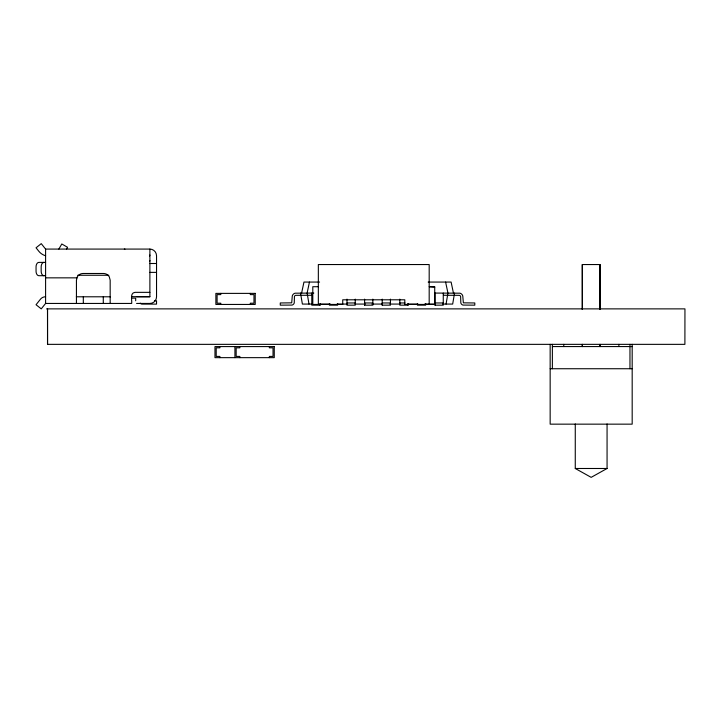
<?xml version="1.0" encoding="UTF-8"?>
<svg xmlns="http://www.w3.org/2000/svg" width="721" height="721" viewBox="0 0 721 721"><rect width="100%" height="100%" fill="white"/><g stroke="black" fill="none" stroke-linecap="round" stroke-linejoin="round"><path stroke-width="1.08" d="M301.612 293.068L303.956 282.064L319.583 282.064M309.453 282.064L307.119 293.068L308.985 304.073M446.074 304.073L447.948 293.068L445.605 282.064M58.852 249.078L61.799 243.977L67.558 247.303L66.539 249.078M45.486 255.739L45.594 255.739A13.149 13.149 0 0 1 38.817 251.259L36.05 247.79L41.25 243.644L45.594 249.078L45.594 303.442L41.25 308.876L36.05 304.731L40.457 299.206A6.435 6.435 0 0 1 45.594 296.791M607.064 423.957L607.064 468.488L591.166 477.356L575.268 468.488L575.268 423.957M45.594 249.078L149.887 249.078A6.723 6.723 0 0 1 156.538 255.739L156.538 296.791A6.66 6.66 0 0 1 149.887 303.442L136.575 303.442M45.594 262.39L38.88 262.39A4.434 2.83 -90 0 0 36.05 266.833L36.05 271.267A4.434 2.83 -90 0 0 38.88 275.701L45.594 275.701M149.887 263.498L156.538 263.498M582.307 264.544L582.316 309.489L582.298 264.544L600.034 264.544L600.034 309.489L600.025 264.544M149.887 272.376L156.538 272.376M77.769 275.26L108.835 275.26M45.594 277.846L76.904 277.846M428.166 282.064L451.112 282.064L453.446 293.068M318.34 286.715L312.797 286.715L312.797 304.442L342.727 304.442L342.727 299.792L404.796 299.792L404.796 304.442L434.727 304.442L434.727 286.715L429.184 286.715L434.727 287.183M149.887 292.347L135.016 292.347C129.699 292.87 132.15 300.161 131.691 303.442L45.594 303.442M313.824 293.068L295.087 293.195A3.975 3.975 0 0 0 292.275 295.998L291.708 302.838L280.271 302.964L280.271 305.163L292.068 305.073A3.091 3.091 0 0 0 294.258 302.883L294.42 296.574A1.748 1.748 0 0 1 295.664 295.331L311.589 295.268M434.538 293.068L459.98 293.195A3.975 3.975 0 0 1 462.783 295.998L463.36 302.838L474.797 302.964L474.797 305.163L462.99 305.073A3.091 3.091 0 0 1 460.809 302.883L460.638 296.574A1.748 1.748 0 0 0 459.403 295.331L443.478 295.268M132.132 296.673L149.887 296.673M76.345 296.791L110.52 296.791M136.575 296.791L149.887 296.791L149.887 249.078M131.691 298.115L135.683 298.115L135.683 300.783M154.429 300.783L156.538 300.783L156.538 304.109L142.1 304.109A2.217 2.217 0 0 1 140.253 303.126M346.999 302.964L355.237 302.964M364.601 302.964L372.838 302.964M382.211 302.964L390.44 302.964M399.813 302.964L404.959 302.964M435.015 302.964L443.253 302.964M312.355 304.073L302.387 304.073L300.513 293.068M320.223 304.073L330.335 304.073M337.077 304.073L347.189 304.073M355.056 304.073L365.168 304.073M371.91 304.073L382.031 304.073M389.89 304.073L400.002 304.073M407.87 304.073L417.982 304.073M424.723 304.073L434.835 304.073M442.703 304.073L452.68 304.073L454.545 293.068M320.025 305.163L320.025 303.631L320.043 305.163L311.787 305.163L311.787 293.068M364.601 305.163L372.856 305.163L372.838 299.125M382.211 299.125L382.211 305.163L390.458 305.163L390.44 299.125M408.041 305.163L408.041 303.631L408.068 305.163L399.813 305.163L399.813 299.125M435.015 305.163L443.271 305.163L443.253 293.068M46.55 308.876L684.95 308.876L684.896 344.35L47.514 344.35L47.514 308.876L47.568 344.35M552.376 346.567L632.182 346.567M550.159 368.737L632.182 368.737M575.268 468.488L607.064 468.488M632.182 344.35L632.182 424.155L550.159 424.155L550.159 344.35M629.965 344.35L629.965 368.737M618.879 344.35L618.879 346.567M563.768 344.35L563.768 346.567M552.376 344.35L552.376 368.737M435.015 293.068L435.042 305.163M429.184 304.442L429.184 264.544L318.34 264.544L318.34 304.442M425.669 303.631L425.669 305.163L417.414 305.163L417.414 303.631M382.229 303.631L382.229 305.163M364.601 299.125L364.619 305.163M355.237 299.125L355.255 305.163L346.999 305.163L346.999 299.125M337.644 303.631L337.644 305.163L329.398 305.163L329.398 303.631M269.348 346.585L269.348 347.819L273.034 347.819L273.034 356.417L269.348 356.417L269.348 357.652M250.295 293.384L250.295 294.61L253.981 294.61L253.981 303.217L250.295 303.217L250.295 304.442M239.841 346.585L239.841 347.819L236.155 347.819L236.155 356.417L239.841 356.417L239.841 357.652M234.929 346.585L234.929 357.652M220.797 293.384L220.797 294.61L217.102 294.61L217.102 303.217L220.797 303.217L220.797 304.442M219.887 346.585L219.887 347.819L216.201 347.819L216.201 356.417L219.887 356.417L219.887 357.652M110.169 303.442L110.169 280.145L109.277 276.819A6.66 6.66 0 0 0 103.509 273.484L83.095 273.484A6.66 6.66 0 0 0 77.327 276.819L76.435 280.145L76.435 303.442M103.283 296.791L103.283 303.442M83.312 296.791L83.312 303.442M44.008 262.39A4.434 2.83 -90 0 0 41.169 266.833L41.169 271.267A4.434 2.83 -90 0 0 44.008 275.701M124.363 249.078A4.434 4.434 0 0 1 124.949 249.115M149.887 255.027A7.012 4.02 0 0 1 149.598 255.964M149.887 260.479A7.012 4.02 0 0 1 149.598 261.417M255.216 293.384L215.876 293.384L215.876 304.442L255.216 304.442L255.216 293.384M274.259 346.585L214.975 346.585L214.975 357.652L274.259 357.652L274.259 346.585M600.034 346.567L600.025 344.323L600.025 346.567M582.316 346.567L582.307 344.323L582.298 346.567"/></g></svg>
